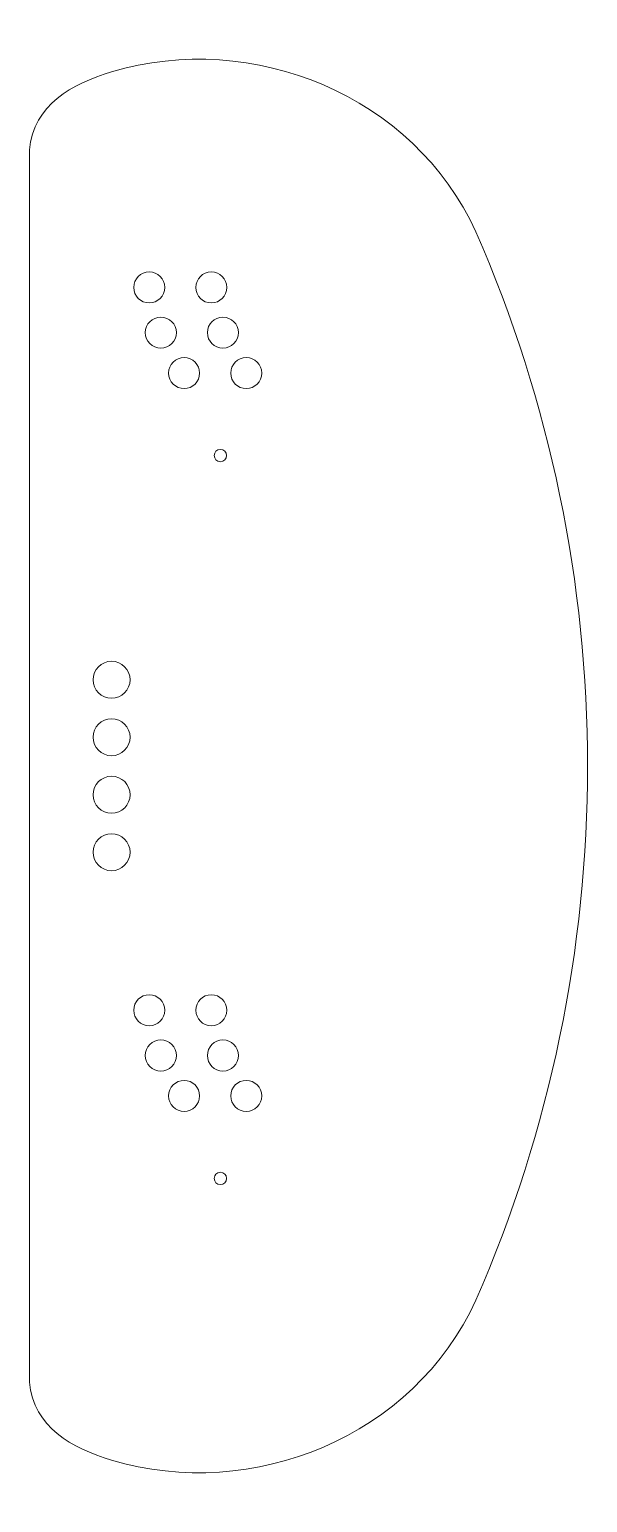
# Model space of a CAD drawing. Header units: inches. Extents: x 53.6 to 70.6, y 35.6 to 80.4.
import ezdxf

# ---------------------------------------------------------------- set-up
doc = ezdxf.new("R2010")
doc.units = ezdxf.units.IN
doc.header["$MEASUREMENT"] = 0

msp = doc.modelspace()

# ---------------------------------------------------------------- linework, layer by layer
at = {"color": 7, "linetype": 'Continuous', "lineweight": 15}
msp.add_line((53.586, 76.727), (53.586, 39.227), dxfattribs=at)
for centre, radius in [((57.231, 72.544), 0.472), ((59.121, 72.544), 0.472), ((57.585, 71.166), 0.472), ((59.475, 71.166), 0.472), ((58.294, 69.936), 0.472), ((60.184, 69.936), 0.472), ((59.396, 67.426), 0.187), ((56.086, 60.602), 0.562), ((56.086, 58.852), 0.562), ((56.086, 57.102), 0.563), ((56.086, 55.352), 0.562), ((57.231, 50.544), 0.472), ((59.121, 50.544), 0.472), ((57.585, 49.166), 0.472), ((59.475, 49.166), 0.472), ((58.294, 47.936), 0.472), ((60.184, 47.936), 0.472), ((59.396, 45.426), 0.187)]:
    msp.add_circle(centre, radius, dxfattribs=at)
msp.add_arc((29.971, 57.977), 40.601, 336.3956, 23.6044, dxfattribs=at)
for points in [[(53.586, 76.727), (53.717, 78.111), (59.001, 80.963), (65.288, 78.372), (67.175, 74.234)], [(53.586, 39.227), (53.717, 37.843), (59.001, 34.991), (65.288, 37.582), (67.175, 41.72)]]:
    msp.add_open_spline(points, degree=3, knots=[0, 0, 0, 0, 0.219674, 1, 1, 1, 1], dxfattribs=at)

doc.saveas('drawing.dxf')
